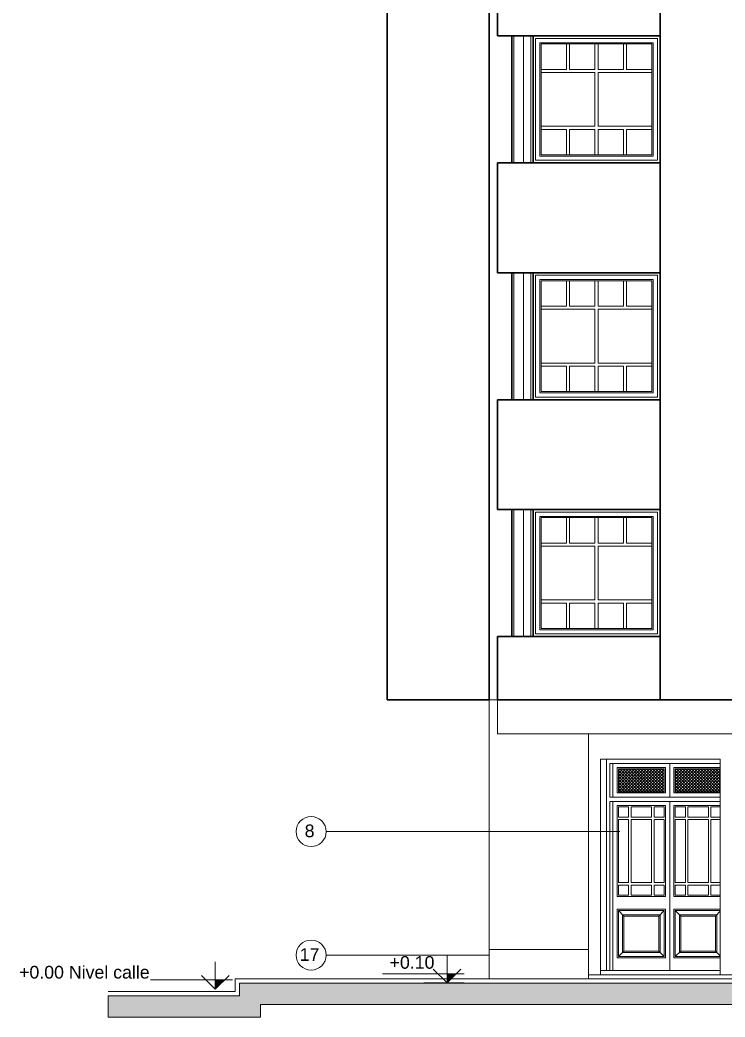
# Model space of a CAD drawing. Header units: millimetres. Extents: x 1578 to 2210, y 899 to 1032.
# Drawn here: x 1910.46 to 1918.79, y 931.56 to 943.35 of the extents above; entities that cross this region are included whole.
import ezdxf

# ---------------------------------------------------------------- set-up
doc = ezdxf.new("R2010")
doc.units = ezdxf.units.MM
for name, color, linetype, lineweight in [('CARPINTERIA', 7, 'Continuous', 18), ('COTAS', 7, 'Continuous', 15), ('ESTRUCTURA', 3, 'Continuous', 30), ('MUROS', 1, 'Continuous', 30), ('PISOS', 9, 'Continuous', 9), ('TRAMAS', 7, 'Continuous', 15), ('UMBRALES', 7, 'Continuous', 18)]:
    doc.layers.add(name, color=color, linetype=linetype, lineweight=lineweight)
doc.styles.add('STYLE1', font='ARIAL.TTF')

msp = doc.modelspace()

# ---------------------------------------------------------------- hatches: boundary and pattern name
at = {"layer": 'COTAS', "ltscale": 0.05}
for points in [[(1915.507, 932.07), (1915.616, 932.07), (1915.507, 931.961)], [(1912.766, 931.996), (1912.875, 931.996), (1912.766, 931.887)]]:
    msp.add_hatch(color=256, dxfattribs=at).paths.add_polyline_path(points)
at = {"layer": 'COTAS'}
msp.add_hatch(color=256, dxfattribs=at).paths.add_polyline_path([(1930.097, 931.708), (1930.097, 931.958), (1913.052, 931.958), (1913.052, 931.808), (1911.502, 931.808), (1911.502, 931.558), (1913.302, 931.558), (1913.302, 931.708)])
at = {"layer": 'PISOS', "ltscale": 0.1}
h = msp.add_hatch(dxfattribs=at)
h.set_pattern_fill('ANSI37', color=256, scale=0.2, style=0)
h.set_pattern_definition([(135, (1904.483244, 859.908667), (0.0176776695, 0.0176776695), []), (45, (1904.483244, 859.908667), (0.0176776695, -0.0176776695), [])])
h.paths.add_polyline_path([(1917.53, 934.492), (1917.53, 934.222), (1918.072, 934.222), (1918.072, 934.492)])
h.paths.add_polyline_path([(1918.202, 934.222), (1918.734, 934.222), (1918.734, 934.492), (1918.202, 934.492)])

# ---------------------------------------------------------------- linework, layer by layer
at = {"layer": 'CARPINTERIA', "ltscale": 0.1}
for p, q in [((1916.552, 943.127), (1916.552, 941.687)), ((1917.992, 943.127), (1916.552, 943.127)), ((1917.992, 943.127), (1917.992, 941.687)), ((1916.617, 943.062), (1916.617, 941.752)), ((1917.927, 943.062), (1916.617, 943.062)), ((1916.917, 943.062), (1916.917, 942.762)), ((1916.953, 943.062), (1916.953, 942.762)), ((1917.253, 943.062), (1917.253, 942.762)), ((1917.29, 943.062), (1917.29, 942.762)), ((1917.59, 943.062), (1917.59, 942.762)), ((1917.627, 943.062), (1917.627, 942.762)), ((1917.927, 943.062), (1917.927, 941.752)), ((1916.917, 942.762), (1916.617, 942.762)), ((1917.253, 942.762), (1916.953, 942.762)), ((1917.59, 942.762), (1917.29, 942.762)), ((1917.927, 942.762), (1917.627, 942.762)), ((1917.253, 942.725), (1916.617, 942.725)), ((1917.253, 942.725), (1917.253, 942.089)), ((1917.29, 942.725), (1917.29, 942.089)), ((1917.927, 942.725), (1917.29, 942.725)), ((1917.253, 942.089), (1916.617, 942.089)), ((1916.917, 942.052), (1916.617, 942.052)), ((1916.917, 942.052), (1916.917, 941.752)), ((1917.253, 942.052), (1916.953, 942.052)), ((1916.953, 942.052), (1916.953, 941.752)), ((1917.253, 942.052), (1917.253, 941.752)), ((1917.927, 942.089), (1917.29, 942.089)), ((1917.29, 942.052), (1917.29, 941.752)), ((1917.59, 942.052), (1917.29, 942.052)), ((1917.59, 942.052), (1917.59, 941.752)), ((1917.927, 942.052), (1917.627, 942.052)), ((1917.627, 942.052), (1917.627, 941.752)), ((1917.992, 941.687), (1916.552, 941.687)), ((1917.927, 941.752), (1916.617, 941.752)), ((1916.552, 940.327), (1916.552, 938.887)), ((1917.992, 940.327), (1916.552, 940.327)), ((1916.617, 940.262), (1916.617, 938.952)), ((1917.927, 940.262), (1916.617, 940.262)), ((1916.917, 940.262), (1916.917, 939.962)), ((1916.953, 940.262), (1916.953, 939.962)), ((1917.253, 940.262), (1917.253, 939.962)), ((1917.29, 940.262), (1917.29, 939.962)), ((1917.59, 940.262), (1917.59, 939.962)), ((1917.627, 940.262), (1917.627, 939.962)), ((1917.927, 940.262), (1917.927, 938.952)), ((1917.992, 940.327), (1917.992, 938.887)), ((1916.917, 939.962), (1916.617, 939.962)), ((1917.253, 939.925), (1916.617, 939.925)), ((1917.253, 939.962), (1916.953, 939.962)), ((1917.253, 939.925), (1917.253, 939.289)), ((1917.59, 939.962), (1917.29, 939.962)), ((1917.29, 939.925), (1917.29, 939.289)), ((1917.927, 939.925), (1917.29, 939.925)), ((1917.927, 939.962), (1917.627, 939.962)), ((1917.253, 939.289), (1916.617, 939.289)), ((1916.917, 939.252), (1916.617, 939.252)), ((1916.917, 939.252), (1916.917, 938.952)), ((1916.953, 939.252), (1916.953, 938.952)), ((1917.253, 939.252), (1916.953, 939.252)), ((1917.253, 939.252), (1917.253, 938.952)), ((1917.927, 939.289), (1917.29, 939.289)), ((1917.29, 939.252), (1917.29, 938.952)), ((1917.59, 939.252), (1917.29, 939.252)), ((1917.59, 939.252), (1917.59, 938.952)), ((1917.927, 939.252), (1917.627, 939.252)), ((1917.627, 939.252), (1917.627, 938.952)), ((1917.992, 938.887), (1916.552, 938.887)), ((1917.927, 938.952), (1916.617, 938.952)), ((1917.992, 937.527), (1916.552, 937.527)), ((1916.552, 937.527), (1916.552, 936.087)), ((1917.927, 937.462), (1916.617, 937.462)), ((1916.617, 937.462), (1916.617, 936.152)), ((1916.917, 937.462), (1916.917, 937.162)), ((1916.953, 937.462), (1916.953, 937.162)), ((1917.253, 937.462), (1917.253, 937.162)), ((1917.29, 937.462), (1917.29, 937.162)), ((1917.59, 937.462), (1917.59, 937.162)), ((1917.627, 937.462), (1917.627, 937.162)), ((1917.927, 937.462), (1917.927, 936.152)), ((1917.992, 937.527), (1917.992, 936.087)), ((1916.917, 937.162), (1916.617, 937.162)), ((1917.253, 937.125), (1916.617, 937.125)), ((1917.253, 937.162), (1916.953, 937.162)), ((1917.253, 937.125), (1917.253, 936.489)), ((1917.59, 937.162), (1917.29, 937.162)), ((1917.29, 937.125), (1917.29, 936.489)), ((1917.927, 937.125), (1917.29, 937.125)), ((1917.927, 937.162), (1917.627, 937.162)), ((1917.253, 936.489), (1916.617, 936.489)), ((1917.927, 936.489), (1917.29, 936.489)), ((1916.917, 936.452), (1916.617, 936.452)), ((1916.917, 936.452), (1916.917, 936.152)), ((1917.253, 936.452), (1916.953, 936.452)), ((1916.953, 936.452), (1916.953, 936.152)), ((1917.253, 936.452), (1917.253, 936.152)), ((1917.29, 936.452), (1917.29, 936.152)), ((1917.59, 936.452), (1917.29, 936.452)), ((1917.59, 936.452), (1917.59, 936.152)), ((1917.927, 936.452), (1917.627, 936.452)), ((1917.627, 936.452), (1917.627, 936.152)), ((1917.927, 936.152), (1916.617, 936.152)), ((1917.992, 936.087), (1916.552, 936.087)), ((1917.43, 934.557), (1917.43, 934.157)), ((1918.734, 934.557), (1917.43, 934.557)), ((1917.465, 934.557), (1917.465, 934.157)), ((1918.072, 934.492), (1917.53, 934.492)), ((1917.53, 934.492), (1917.53, 934.222)), ((1918.072, 934.492), (1918.072, 934.222)), ((1918.734, 934.492), (1918.202, 934.492)), ((1918.202, 934.492), (1918.202, 934.222)), ((1918.734, 934.157), (1917.43, 934.157)), ((1918.072, 934.222), (1917.53, 934.222)), ((1918.734, 934.222), (1918.202, 934.222)), ((1917.43, 934.107), (1917.43, 932.107)), ((1918.734, 934.107), (1917.43, 934.107)), ((1917.65, 934.042), (1917.53, 934.042)), ((1917.53, 934.042), (1917.53, 933.922)), ((1917.65, 934.042), (1917.65, 933.922)), ((1917.922, 934.042), (1917.68, 934.042)), ((1917.68, 934.042), (1917.68, 933.922)), ((1917.922, 934.042), (1917.922, 933.922)), ((1917.952, 934.042), (1917.952, 933.922)), ((1918.072, 934.042), (1917.952, 934.042)), ((1918.072, 934.042), (1918.072, 933.922)), ((1918.322, 934.042), (1918.202, 934.042)), ((1918.202, 934.042), (1918.202, 933.922)), ((1918.322, 934.042), (1918.322, 933.922)), ((1918.352, 934.042), (1918.352, 933.922)), ((1918.594, 934.042), (1918.352, 934.042)), ((1918.594, 934.042), (1918.594, 933.922)), ((1918.624, 934.042), (1918.624, 933.922)), ((1918.734, 934.042), (1918.624, 934.042)), ((1917.65, 933.922), (1917.53, 933.922)), ((1917.922, 933.922), (1917.68, 933.922)), ((1918.072, 933.922), (1917.952, 933.922)), ((1918.322, 933.922), (1918.202, 933.922)), ((1918.594, 933.922), (1918.352, 933.922)), ((1918.734, 933.922), (1918.624, 933.922)), ((1917.65, 933.892), (1917.53, 933.892)), ((1917.53, 933.892), (1917.53, 933.147)), ((1917.65, 933.892), (1917.65, 933.147)), ((1917.922, 933.892), (1917.68, 933.892)), ((1917.68, 933.892), (1917.68, 933.147)), ((1917.922, 933.892), (1917.922, 933.147)), ((1917.952, 933.892), (1917.952, 933.147)), ((1918.072, 933.892), (1917.952, 933.892)), ((1918.072, 933.892), (1918.072, 933.147)), ((1918.322, 933.892), (1918.202, 933.892)), ((1918.202, 933.892), (1918.202, 933.147)), ((1918.322, 933.892), (1918.322, 933.147)), ((1918.352, 933.892), (1918.352, 933.147)), ((1918.594, 933.892), (1918.352, 933.892)), ((1918.594, 933.892), (1918.594, 933.147)), ((1918.734, 933.892), (1918.624, 933.892)), ((1918.624, 933.892), (1918.624, 933.147)), ((1917.65, 933.147), (1917.53, 933.147)), ((1917.53, 933.117), (1917.53, 932.997)), ((1917.65, 933.117), (1917.53, 933.117)), ((1917.65, 933.117), (1917.65, 932.997)), ((1917.922, 933.147), (1917.68, 933.147)), ((1917.922, 933.117), (1917.68, 933.117)), ((1917.68, 933.117), (1917.68, 932.997)), ((1917.922, 933.117), (1917.922, 932.997)), ((1918.072, 933.147), (1917.952, 933.147)), ((1917.952, 933.117), (1917.952, 932.997)), ((1918.072, 933.117), (1917.952, 933.117)), ((1918.072, 933.117), (1918.072, 932.997)), ((1918.322, 933.147), (1918.202, 933.147)), ((1918.202, 933.117), (1918.202, 932.997)), ((1918.322, 933.117), (1918.202, 933.117)), ((1918.322, 933.117), (1918.322, 932.997)), ((1918.594, 933.147), (1918.352, 933.147)), ((1918.352, 933.117), (1918.352, 932.997)), ((1918.594, 933.117), (1918.352, 933.117)), ((1918.594, 933.117), (1918.594, 932.997)), ((1918.734, 933.147), (1918.624, 933.147)), ((1918.624, 933.117), (1918.624, 932.997)), ((1918.734, 933.117), (1918.624, 933.117)), ((1917.65, 932.997), (1917.53, 932.997)), ((1917.922, 932.997), (1917.68, 932.997)), ((1918.072, 932.997), (1917.952, 932.997)), ((1918.322, 932.997), (1918.202, 932.997)), ((1918.594, 932.997), (1918.352, 932.997)), ((1918.734, 932.997), (1918.624, 932.997)), ((1918.072, 932.817), (1917.53, 932.817)), ((1917.53, 932.817), (1917.53, 932.272)), ((1918.022, 932.767), (1917.58, 932.767)), ((1917.58, 932.767), (1917.58, 932.322)), ((1918.022, 932.767), (1918.022, 932.322)), ((1918.072, 932.817), (1918.072, 932.272)), ((1918.734, 932.817), (1918.202, 932.817)), ((1918.202, 932.817), (1918.202, 932.272)), ((1918.252, 932.767), (1918.252, 932.322)), ((1918.694, 932.767), (1918.252, 932.767)), ((1918.694, 932.767), (1918.694, 932.322)), ((1918.072, 932.272), (1917.53, 932.272)), ((1918.022, 932.322), (1917.58, 932.322)), ((1918.734, 932.272), (1918.202, 932.272)), ((1918.694, 932.322), (1918.252, 932.322))]:
    msp.add_line(p, q, dxfattribs=at)
at = {"layer": 'COTAS'}
for p, q in [((1917.547, 933.751), (1914.078, 933.751)), ((1916.002, 932.29), (1914.078, 932.29))]:
    msp.add_line(p, q, dxfattribs=at)
at = {"layer": 'COTAS', "ltscale": 0.1}
for p, q in [((1915.507, 931.961), (1915.507, 932.286)), ((1912.766, 931.887), (1912.766, 932.212)), ((1915.71, 932.07), (1914.744, 932.07)), ((1912.97, 931.996), (1912.003, 931.996)), ((1914.827, 932.008), (1914.347, 932.008)), ((1915.71, 931.961), (1915.231, 931.961))]:
    msp.add_line(p, q, dxfattribs=at)
at = {"layer": 'COTAS', "ltscale": 0.05}
for p, q in [((1912.766, 931.887), (1912.603, 932.051)), ((1912.93, 932.051), (1912.766, 931.887)), ((1915.507, 931.961), (1915.343, 932.125)), ((1915.67, 932.125), (1915.507, 931.961))]:
    msp.add_line(p, q, dxfattribs=at)
for centre in [(1913.9, 933.751), (1913.9, 932.29)]:
    msp.add_circle(centre, 0.178, dxfattribs=at)
at = {"layer": 'ESTRUCTURA', "ltscale": 0.1}
for p, q in [((1914.797, 951.907), (1914.797, 935.307)), ((1916.102, 944.457), (1916.102, 943.157)), ((1918.022, 943.157), (1916.102, 943.157)), ((1916.102, 941.657), (1916.102, 940.357)), ((1918.022, 941.657), (1916.102, 941.657)), ((1918.022, 940.357), (1916.102, 940.357)), ((1916.102, 938.857), (1916.102, 937.557)), ((1918.022, 938.857), (1916.102, 938.857)), ((1918.022, 937.557), (1916.102, 937.557)), ((1916.102, 936.057), (1916.102, 935.307)), ((1918.022, 936.057), (1916.102, 936.057)), ((1916.002, 935.307), (1914.797, 935.307)), ((1918.022, 935.307), (1916.102, 935.307))]:
    msp.add_line(p, q, dxfattribs=at)
at = {"layer": 'MUROS'}
for p, q in [((1918.022, 950.757), (1918.022, 935.307)), ((1916.002, 949.307), (1916.002, 935.307)), ((1916.272, 943.157), (1916.272, 941.657)), ((1916.522, 943.157), (1916.522, 941.657)), ((1916.272, 940.357), (1916.272, 938.857)), ((1916.522, 940.357), (1916.522, 938.857)), ((1916.272, 937.557), (1916.272, 936.057)), ((1916.522, 937.557), (1916.522, 936.057)), ((1918.877, 935.307), (1918.022, 935.307))]:
    msp.add_line(p, q, dxfattribs=at)
at = {"layer": 'PISOS', "ltscale": 0.1}
for p, q in [((1916.296, 943.157), (1916.296, 941.657)), ((1916.411, 943.157), (1916.411, 941.657)), ((1916.497, 943.157), (1916.497, 941.657)), ((1916.296, 940.357), (1916.296, 938.857)), ((1916.411, 940.357), (1916.411, 938.857)), ((1916.497, 940.357), (1916.497, 938.857)), ((1916.296, 937.557), (1916.296, 936.057)), ((1916.411, 937.557), (1916.411, 936.057)), ((1916.497, 937.557), (1916.497, 936.057))]:
    msp.add_line(p, q, dxfattribs=at)
at = {"layer": 'TRAMAS', "ltscale": 0.1}
for p, q in [((1916.602, 943.077), (1916.602, 941.737)), ((1917.942, 943.077), (1916.602, 943.077)), ((1918.022, 941.207), (1918.022, 941.107)), ((1916.602, 940.277), (1916.602, 938.937)), ((1917.942, 940.277), (1916.602, 940.277)), ((1918.022, 938.407), (1918.022, 938.307)), ((1917.942, 937.477), (1916.602, 937.477)), ((1916.602, 937.477), (1916.602, 936.137)), ((1918.087, 934.507), (1917.515, 934.507)), ((1917.515, 934.507), (1917.515, 934.207)), ((1918.087, 934.507), (1918.087, 934.207)), ((1918.137, 934.557), (1918.137, 934.157)), ((1918.187, 934.507), (1918.187, 934.207)), ((1918.734, 934.507), (1918.187, 934.507)), ((1918.087, 934.207), (1917.515, 934.207)), ((1918.734, 934.207), (1918.187, 934.207)), ((1917.465, 934.107), (1917.465, 932.107)), ((1918.087, 934.057), (1917.515, 934.057)), ((1917.515, 934.057), (1917.515, 932.982)), ((1918.087, 934.057), (1918.087, 932.982)), ((1918.137, 934.107), (1918.137, 932.107)), ((1918.187, 934.057), (1918.187, 932.982)), ((1918.734, 934.057), (1918.187, 934.057)), ((1918.087, 932.982), (1917.515, 932.982)), ((1918.734, 932.982), (1918.187, 932.982)), ((1918.087, 932.832), (1917.515, 932.832)), ((1917.515, 932.832), (1917.515, 932.257)), ((1917.595, 932.752), (1917.53, 932.817)), ((1918.007, 932.752), (1917.595, 932.752)), ((1917.595, 932.752), (1917.595, 932.337)), ((1918.007, 932.752), (1918.072, 932.817)), ((1918.007, 932.752), (1918.007, 932.337)), ((1918.087, 932.832), (1918.087, 932.257)), ((1918.734, 932.832), (1918.187, 932.832)), ((1918.187, 932.832), (1918.187, 932.257)), ((1918.267, 932.752), (1918.202, 932.817)), ((1918.267, 932.752), (1918.267, 932.337)), ((1918.679, 932.752), (1918.267, 932.752)), ((1918.679, 932.752), (1918.734, 932.808)), ((1918.679, 932.752), (1918.679, 932.337)), ((1918.087, 932.257), (1917.515, 932.257)), ((1917.595, 932.337), (1917.53, 932.272)), ((1918.007, 932.337), (1917.595, 932.337)), ((1918.072, 932.272), (1918.007, 932.337)), ((1918.734, 932.257), (1918.187, 932.257)), ((1918.267, 932.337), (1918.202, 932.272)), ((1918.679, 932.337), (1918.267, 932.337)), ((1918.734, 932.281), (1918.679, 932.337)), ((1918.877, 932.057), (1917.178, 932.057))]:
    msp.add_line(p, q, dxfattribs=at)
at = {"layer": 'TRAMAS'}
for p, q in [((1917.942, 943.077), (1917.942, 941.737)), ((1917.942, 941.737), (1916.602, 941.737)), ((1917.942, 940.277), (1917.942, 938.937)), ((1917.942, 938.937), (1916.602, 938.937)), ((1917.942, 937.477), (1917.942, 936.137)), ((1917.942, 936.137), (1916.602, 936.137))]:
    msp.add_line(p, q, dxfattribs=at)
at = {"layer": 'UMBRALES', "ltscale": 0.1}
for p, q in [((1916.002, 935.307), (1916.002, 932.008)), ((1916.102, 935.307), (1916.002, 935.307)), ((1916.102, 935.307), (1916.102, 934.907)), ((1918.877, 934.907), (1916.102, 934.907)), ((1917.178, 934.907), (1917.178, 932.008)), ((1917.32, 934.607), (1917.32, 932.057)), ((1918.734, 934.607), (1917.32, 934.607)), ((1917.391, 934.607), (1917.391, 932.107)), ((1918.734, 934.607), (1918.734, 932.057)), ((1918.734, 932.107), (1917.32, 932.107)), ((1916.002, 932.008), (1913.002, 932.008)), ((1913.002, 932.008), (1913.002, 931.858)), ((1930.097, 931.958), (1913.052, 931.958)), ((1913.052, 931.958), (1913.052, 931.808)), ((1913.002, 931.858), (1911.502, 931.858)), ((1913.052, 931.808), (1911.502, 931.808)), ((1911.502, 931.808), (1911.502, 931.558)), ((1930.097, 931.708), (1913.302, 931.708)), ((1913.302, 931.708), (1913.302, 931.558)), ((1913.302, 931.558), (1911.502, 931.558))]:
    msp.add_line(p, q, dxfattribs=at)
at = {"layer": 'UMBRALES', "ltscale": 0.05}
for p, q in [((1916.003, 932.356), (1917.178, 932.356)), ((1916.002, 932.008), (1930.097, 932.008))]:
    msp.add_line(p, q, dxfattribs=at)

# ---------------------------------------------------------------- texts
at = {"layer": 'COTAS', "ltscale": 0.1, "char_height": 0.15, "attachment_point": 5, "style": 'STYLE1'}
for s, insert in [('8', (1913.882, 933.758)), ('17', (1913.882, 932.297)), ('+0.10', (1915.092, 932.203)), ('+0.00 Nivel calle', (1911.221, 932.087))]:
    msp.add_mtext(s, dxfattribs=dict(at, insert=insert))

doc.saveas('drawing.dxf')
